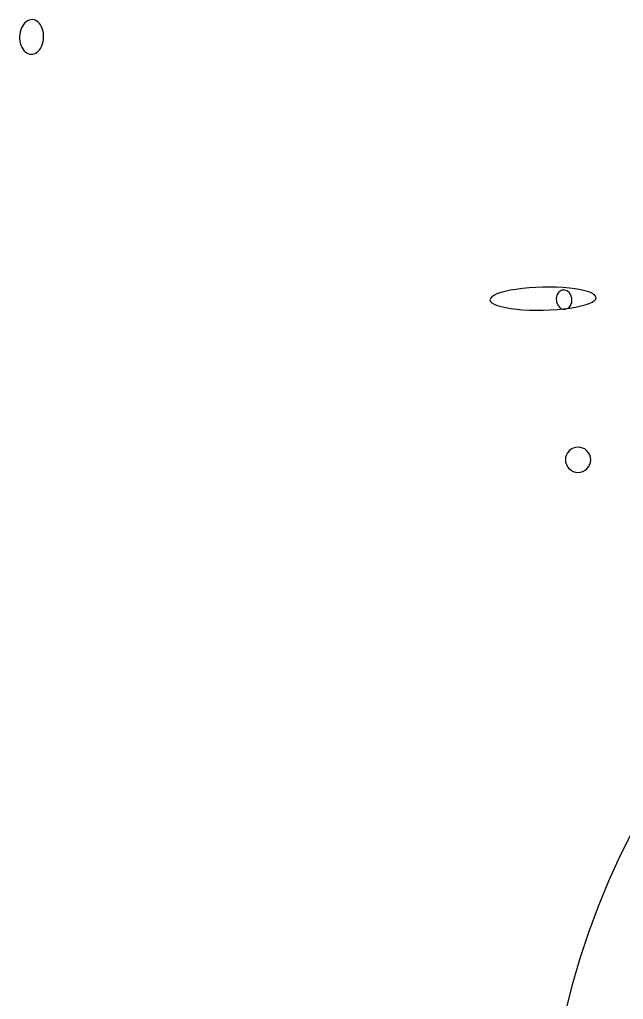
# Model space of a CAD drawing. Extents: x -1 to 217, y -22 to 302.
# Drawn here: x 108.1 to 149.4, y 145.2 to 212.4 of the extents above; entities that cross this region are included whole.
import ezdxf

# ---------------------------------------------------------------- set-up
doc = ezdxf.new("R2010")
doc.units = 0

msp = doc.modelspace()

# ---------------------------------------------------------------- linework, layer by layer
at = {"layer": 'CIRCLES'}
for p, q in [((145.723, 182.794), (145.615, 182.663)), ((145.854, 182.902), (145.723, 182.794)), ((146.004, 182.982), (145.854, 182.902)), ((146.167, 183.031), (146.004, 182.982)), ((146.336, 183.048), (146.167, 183.031)), ((146.505, 183.031), (146.336, 183.048)), ((146.667, 182.982), (146.505, 183.031)), ((146.817, 182.902), (146.667, 182.982)), ((146.949, 182.794), (146.817, 182.902)), ((147.056, 182.663), (146.949, 182.794)), ((145.486, 182.351), (145.469, 182.181)), ((145.469, 182.181), (145.486, 182.012)), ((145.535, 182.513), (145.486, 182.351)), ((145.615, 182.663), (145.535, 182.513)), ((147.136, 182.513), (147.056, 182.663)), ((147.186, 182.351), (147.136, 182.513)), ((147.202, 182.181), (147.186, 182.351)), ((147.186, 182.012), (147.202, 182.181)), ((145.486, 182.012), (145.535, 181.85)), ((145.535, 181.85), (145.615, 181.7)), ((145.615, 181.7), (145.723, 181.569)), ((145.723, 181.569), (145.854, 181.461)), ((145.854, 181.461), (146.004, 181.381)), ((146.004, 181.381), (146.167, 181.332)), ((146.505, 181.332), (146.667, 181.381)), ((146.667, 181.381), (146.817, 181.461)), ((146.817, 181.461), (146.949, 181.569)), ((146.949, 181.569), (147.056, 181.7)), ((147.056, 181.7), (147.136, 181.85)), ((147.136, 181.85), (147.186, 182.012)), ((146.167, 181.332), (146.336, 181.315)), ((146.336, 181.315), (146.505, 181.332))]:
    msp.add_line(p, q, dxfattribs=at)
at = {"layer": 'ELLIPSES'}
for p, q in [((108.598, 212.277), (108.499, 212.211)), ((108.702, 212.324), (108.598, 212.277)), ((108.808, 212.351), (108.702, 212.324)), ((108.916, 212.357), (108.808, 212.351)), ((109.024, 212.344), (108.916, 212.357)), ((109.129, 212.31), (109.024, 212.344)), ((109.229, 212.257), (109.129, 212.31)), ((109.324, 212.185), (109.229, 212.257)), ((108.131, 211.647), (108.092, 211.501)), ((108.184, 211.785), (108.131, 211.647)), ((108.248, 211.913), (108.184, 211.785)), ((108.322, 212.027), (108.248, 211.913)), ((108.407, 212.127), (108.322, 212.027)), ((108.499, 212.211), (108.407, 212.127)), ((109.411, 212.096), (109.324, 212.185)), ((109.489, 211.991), (109.411, 212.096)), ((109.556, 211.872), (109.489, 211.991)), ((109.612, 211.74), (109.556, 211.872)), ((109.655, 211.599), (109.612, 211.74)), ((109.685, 211.451), (109.655, 211.599)), ((108.066, 211.349), (108.054, 211.194)), ((108.054, 211.194), (108.057, 211.039)), ((108.057, 211.039), (108.073, 210.886)), ((108.092, 211.501), (108.066, 211.349)), ((109.666, 210.836), (109.692, 210.988)), ((109.702, 211.298), (109.685, 211.451)), ((109.692, 210.988), (109.704, 211.142)), ((109.704, 211.142), (109.702, 211.298)), ((108.073, 210.886), (108.103, 210.737)), ((108.103, 210.737), (108.146, 210.596)), ((108.146, 210.596), (108.202, 210.465)), ((108.202, 210.465), (108.27, 210.346)), ((108.27, 210.346), (108.348, 210.241)), ((108.348, 210.241), (108.435, 210.152)), ((109.352, 210.209), (109.436, 210.309)), ((109.436, 210.309), (109.511, 210.424)), ((109.511, 210.424), (109.575, 210.551)), ((109.575, 210.551), (109.627, 210.689)), ((109.627, 210.689), (109.666, 210.836)), ((108.435, 210.152), (108.529, 210.08)), ((108.529, 210.08), (108.63, 210.027)), ((108.63, 210.027), (108.735, 209.993)), ((108.735, 209.993), (108.842, 209.979)), ((108.842, 209.979), (108.95, 209.986)), ((108.95, 209.986), (109.057, 210.013)), ((109.057, 210.013), (109.16, 210.06)), ((109.16, 210.06), (109.259, 210.126)), ((109.259, 210.126), (109.352, 210.209)), ((140.566, 193.452), (140.415, 193.351)), ((140.775, 193.549), (140.566, 193.452)), ((141.037, 193.64), (140.775, 193.549)), ((141.349, 193.724), (141.037, 193.64)), ((141.706, 193.8), (141.349, 193.724)), ((142.1, 193.866), (141.706, 193.8)), ((142.526, 193.921), (142.1, 193.866)), ((142.976, 193.964), (142.526, 193.921)), ((143.443, 193.995), (142.976, 193.964)), ((143.918, 194.012), (143.443, 193.995)), ((144.393, 194.016), (143.918, 194.012)), ((144.86, 194.006), (144.393, 194.016)), ((145.312, 193.983), (144.86, 194.006)), ((144.908, 193.51), (144.878, 193.434)), ((144.946, 193.58), (144.908, 193.51)), ((144.991, 193.643), (144.946, 193.58)), ((145.043, 193.698), (144.991, 193.643)), ((145.1, 193.744), (145.043, 193.698)), ((145.163, 193.779), (145.1, 193.744)), ((145.229, 193.805), (145.163, 193.779)), ((145.298, 193.819), (145.229, 193.805)), ((145.368, 193.822), (145.298, 193.819)), ((145.74, 193.947), (145.312, 193.983)), ((145.438, 193.814), (145.368, 193.822)), ((145.508, 193.795), (145.438, 193.814)), ((145.575, 193.765), (145.508, 193.795)), ((145.639, 193.724), (145.575, 193.765)), ((145.698, 193.674), (145.639, 193.724)), ((145.752, 193.616), (145.698, 193.674)), ((146.137, 193.898), (145.74, 193.947)), ((145.8, 193.549), (145.752, 193.616)), ((145.84, 193.476), (145.8, 193.549)), ((145.873, 193.398), (145.84, 193.476)), ((146.496, 193.838), (146.137, 193.898)), ((146.812, 193.768), (146.496, 193.838)), ((147.078, 193.688), (146.812, 193.768)), ((147.291, 193.601), (147.078, 193.688)), ((147.446, 193.507), (147.291, 193.601)), ((147.541, 193.408), (147.446, 193.507)), ((140.325, 193.248), (140.296, 193.144)), ((140.296, 193.144), (140.329, 193.042)), ((140.415, 193.351), (140.325, 193.248)), ((140.329, 193.042), (140.424, 192.944)), ((140.424, 192.944), (140.58, 192.849)), ((140.58, 192.849), (140.792, 192.762)), ((144.845, 193.269), (144.842, 193.183)), ((144.842, 193.183), (144.848, 193.097)), ((144.857, 193.353), (144.845, 193.269)), ((144.848, 193.097), (144.863, 193.012)), ((144.878, 193.434), (144.857, 193.353)), ((144.863, 193.012), (144.887, 192.93)), ((144.887, 192.93), (144.92, 192.852)), ((144.92, 192.852), (144.96, 192.779)), ((144.96, 192.779), (145.008, 192.712)), ((145.814, 192.748), (145.852, 192.818)), ((145.852, 192.818), (145.882, 192.894)), ((145.897, 193.316), (145.873, 193.398)), ((145.882, 192.894), (145.903, 192.975)), ((145.912, 193.231), (145.897, 193.316)), ((145.903, 192.975), (145.915, 193.059)), ((145.918, 193.145), (145.912, 193.231)), ((145.915, 193.059), (145.918, 193.145)), ((146.521, 192.726), (146.833, 192.81)), ((146.833, 192.81), (147.095, 192.902)), ((147.095, 192.902), (147.304, 192.998)), ((147.304, 192.998), (147.455, 193.099)), ((147.455, 193.099), (147.545, 193.202)), ((147.574, 193.306), (147.541, 193.408)), ((147.545, 193.202), (147.574, 193.306)), ((140.792, 192.762), (141.059, 192.682)), ((141.059, 192.682), (141.374, 192.612)), ((141.374, 192.612), (141.733, 192.552)), ((141.733, 192.552), (142.131, 192.503)), ((142.131, 192.503), (142.559, 192.467)), ((142.559, 192.467), (143.01, 192.444)), ((143.01, 192.444), (143.477, 192.434)), ((143.477, 192.434), (143.952, 192.438)), ((143.952, 192.438), (144.427, 192.456)), ((144.427, 192.456), (144.894, 192.486)), ((144.894, 192.486), (145.344, 192.529)), ((145.008, 192.712), (145.062, 192.653)), ((145.062, 192.653), (145.121, 192.604)), ((145.121, 192.604), (145.185, 192.563)), ((145.185, 192.563), (145.252, 192.533)), ((145.252, 192.533), (145.322, 192.514)), ((145.322, 192.514), (145.392, 192.506)), ((145.344, 192.529), (145.77, 192.584)), ((145.392, 192.506), (145.462, 192.509)), ((145.462, 192.509), (145.531, 192.523)), ((145.531, 192.523), (145.597, 192.548)), ((145.597, 192.548), (145.66, 192.584)), ((145.66, 192.584), (145.717, 192.63)), ((145.717, 192.63), (145.769, 192.685)), ((145.769, 192.685), (145.814, 192.748)), ((145.77, 192.584), (146.164, 192.65)), ((146.164, 192.65), (146.521, 192.726)), ((150.042, 156.686), (149.203, 155.007)), ((149.203, 155.007), (148.422, 153.294)), ((148.422, 153.294), (147.704, 151.55)), ((147.704, 151.55), (147.049, 149.781)), ((147.049, 149.781), (146.46, 147.992)), ((146.46, 147.992), (145.938, 146.189)), ((145.938, 146.189), (145.485, 144.377))]:
    msp.add_line(p, q, dxfattribs=at)

doc.saveas('drawing.dxf')
